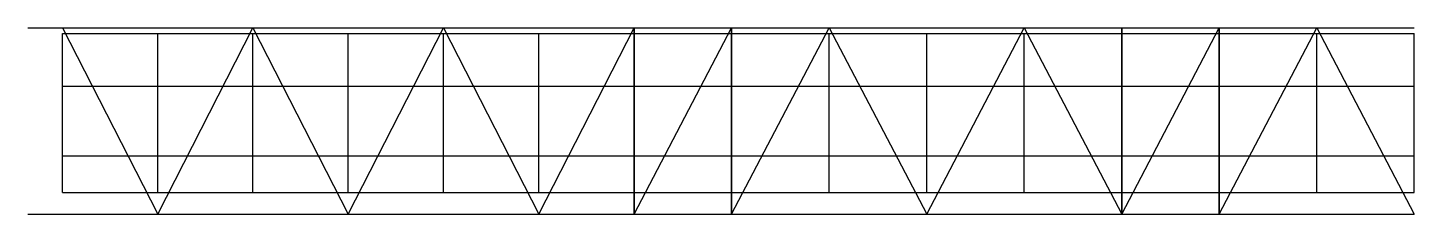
# Model space of a CAD drawing. Header units: millimetres. Extents: x 40865 to 83520, y -2875 to 2875.
import ezdxf

# ---------------------------------------------------------------- set-up
doc = ezdxf.new("R2010")
doc.units = ezdxf.units.MM
for name, color, linetype in [('ZJ8_CANTILEVER_EDGE', 3, 'CONTINUOUS'), ('ZJ8_COLUMN', 8, 'CONTINUOUS'), ('ZJ8_DECK_CROSS', 4, 'CONTINUOUS'), ('ZJ8_DECK_MAIN', 4, 'CONTINUOUS'), ('ZJ8_DECK_SECONDARY', 3, 'CONTINUOUS'), ('ZJ8_LONGITUDINAL_BRACE', 1, 'CONTINUOUS'), ('ZJ8_PLATFORM_BRACE', 1, 'CONTINUOUS'), ('ZJ8_TRANSVERSE_BRACE', 1, 'CONTINUOUS'), ('ZJ8_TRUSS_DIAGONAL', 5, 'CONTINUOUS'), ('ZJ8_TRUSS_LOWER', 5, 'CONTINUOUS'), ('ZJ8_TRUSS_UPPER', 5, 'CONTINUOUS'), ('ZJ8_TRUSS_VERTICAL', 5, 'CONTINUOUS')]:
    doc.layers.add(name, color=color, linetype=linetype)

msp = doc.modelspace()

# ---------------------------------------------------------------- linework, layer by layer
at = {"layer": 'ZJ8_CANTILEVER_EDGE'}
for p, q in [((41931.428571, 2700, 17000), (44862.857143, 2700, 17000)), ((44862.857143, 2700, 17000), (47794.285714, 2700, 17000)), ((47794.285714, 2700, 17000), (50725.714286, 2700, 17000)), ((50725.714286, 2700, 17000), (53657.142857, 2700, 17000)), ((53657.142857, 2700, 17000), (56588.571429, 2700, 17000)), ((56588.571429, 2700, 17000), (59520, 2700, 17000)), ((59520, 2700, 17000), (62520, 2700, 17000)), ((62520, 2700, 17000), (65520, 2700, 17000)), ((65520, 2700, 17000), (68520, 2700, 17000)), ((68520, 2700, 17000), (71520, 2700, 17000)), ((71520, 2700, 17000), (74520, 2700, 17000)), ((74520, 2700, 17000), (77520, 2700, 17000)), ((77520, 2700, 17000), (80520, 2700, 17000)), ((80520, 2700, 17000), (83520, 2700, 17000)), ((41931.428571, -2200, 17000), (44862.857143, -2200, 17000)), ((44862.857143, -2200, 17000), (47794.285714, -2200, 17000)), ((47794.285714, -2200, 17000), (50725.714286, -2200, 17000)), ((50725.714286, -2200, 17000), (53657.142857, -2200, 17000)), ((53657.142857, -2200, 17000), (56588.571429, -2200, 17000)), ((56588.571429, -2200, 17000), (59520, -2200, 17000)), ((59520, -2200, 17000), (62520, -2200, 17000)), ((62520, -2200, 17000), (65520, -2200, 17000)), ((65520, -2200, 17000), (68520, -2200, 17000)), ((68520, -2200, 17000), (71520, -2200, 17000)), ((71520, -2200, 17000), (74520, -2200, 17000)), ((74520, -2200, 17000), (77520, -2200, 17000)), ((77520, -2200, 17000), (80520, -2200, 17000)), ((80520, -2200, 17000), (83520, -2200, 17000))]:
    msp.add_line(p, q, dxfattribs=at)
at = {"layer": 'ZJ8_COLUMN'}
for p, q in [((59520, 2875), (59520, 2875, 4250)), ((59520, 2875, 4250), (59520, 2875, 8500)), ((59520, 2875, 8500), (59520, 2875, 12750)), ((59520, 2875, 12750), (59520, 2875, 17000)), ((62520, 2875), (62520, 2875, 4250)), ((62520, 2875, 4250), (62520, 2875, 8500)), ((62520, 2875, 8500), (62520, 2875, 12750)), ((62520, 2875, 12750), (62520, 2875, 17000)), ((74520, 2875), (74520, 2875, 4250)), ((74520, 2875, 4250), (74520, 2875, 8500)), ((74520, 2875, 8500), (74520, 2875, 12750)), ((74520, 2875, 12750), (74520, 2875, 17000)), ((77520, 2875), (77520, 2875, 4250)), ((77520, 2875, 4250), (77520, 2875, 8500)), ((77520, 2875, 8500), (77520, 2875, 12750)), ((77520, 2875, 12750), (77520, 2875, 17000)), ((59520, -2875), (59520, -2875, 4250)), ((59520, -2875, 4250), (59520, -2875, 8500)), ((59520, -2875, 8500), (59520, -2875, 12750)), ((59520, -2875, 12750), (59520, -2875, 17000)), ((62520, -2875), (62520, -2875, 4250)), ((62520, -2875, 4250), (62520, -2875, 8500)), ((62520, -2875, 8500), (62520, -2875, 12750)), ((62520, -2875, 12750), (62520, -2875, 17000)), ((74520, -2875), (74520, -2875, 4250)), ((74520, -2875, 4250), (74520, -2875, 8500)), ((74520, -2875, 8500), (74520, -2875, 12750)), ((74520, -2875, 12750), (74520, -2875, 17000)), ((77520, -2875), (77520, -2875, 4250)), ((77520, -2875, 4250), (77520, -2875, 8500)), ((77520, -2875, 8500), (77520, -2875, 12750)), ((77520, -2875, 12750), (77520, -2875, 17000))]:
    msp.add_line(p, q, dxfattribs=at)
at = {"layer": 'ZJ8_DECK_CROSS'}
for p, q in [((41931.428571, -2200, 17000), (41931.428571, 2700, 17000)), ((44862.857143, -2200, 17000), (44862.857143, 2700, 17000)), ((47794.285714, -2200, 17000), (47794.285714, 2700, 17000)), ((50725.714286, -2200, 17000), (50725.714286, 2700, 17000)), ((53657.142857, -2200, 17000), (53657.142857, 2700, 17000)), ((56588.571429, -2200, 17000), (56588.571429, 2700, 17000)), ((59520, -2200, 17000), (59520, 2700, 17000)), ((62520, -2200, 17000), (62520, 2700, 17000)), ((65520, -2200, 17000), (65520, 2700, 17000)), ((68520, -2200, 17000), (68520, 2700, 17000)), ((71520, -2200, 17000), (71520, 2700, 17000)), ((74520, -2200, 17000), (74520, 2700, 17000)), ((77520, -2200, 17000), (77520, 2700, 17000)), ((80520, -2200, 17000), (80520, 2700, 17000)), ((83520, -2200, 17000), (83520, 2700, 17000))]:
    msp.add_line(p, q, dxfattribs=at)
at = {"layer": 'ZJ8_DECK_MAIN'}
for p, q in [((41931.428571, 2875, 17000), (44862.857143, 2875, 17000)), ((44862.857143, 2875, 17000), (47794.285714, 2875, 17000)), ((47794.285714, 2875, 17000), (50725.714286, 2875, 17000)), ((50725.714286, 2875, 17000), (53657.142857, 2875, 17000)), ((53657.142857, 2875, 17000), (56588.571429, 2875, 17000)), ((56588.571429, 2875, 17000), (59520, 2875, 17000)), ((59520, 2875, 17000), (62520, 2875, 17000)), ((62520, 2875, 17000), (65520, 2875, 17000)), ((65520, 2875, 17000), (68520, 2875, 17000)), ((68520, 2875, 17000), (71520, 2875, 17000)), ((71520, 2875, 17000), (74520, 2875, 17000)), ((74520, 2875, 17000), (77520, 2875, 17000)), ((77520, 2875, 17000), (80520, 2875, 17000)), ((80520, 2875, 17000), (83520, 2875, 17000)), ((41931.428571, -2875, 17000), (44862.857143, -2875, 17000)), ((44862.857143, -2875, 17000), (47794.285714, -2875, 17000)), ((47794.285714, -2875, 17000), (50725.714286, -2875, 17000)), ((50725.714286, -2875, 17000), (53657.142857, -2875, 17000)), ((53657.142857, -2875, 17000), (56588.571429, -2875, 17000)), ((56588.571429, -2875, 17000), (59520, -2875, 17000)), ((59520, -2875, 17000), (62520, -2875, 17000)), ((62520, -2875, 17000), (65520, -2875, 17000)), ((65520, -2875, 17000), (68520, -2875, 17000)), ((68520, -2875, 17000), (71520, -2875, 17000)), ((71520, -2875, 17000), (74520, -2875, 17000)), ((74520, -2875, 17000), (77520, -2875, 17000)), ((77520, -2875, 17000), (80520, -2875, 17000)), ((80520, -2875, 17000), (83520, -2875, 17000))]:
    msp.add_line(p, q, dxfattribs=at)
at = {"layer": 'ZJ8_DECK_SECONDARY'}
for p, q in [((41931.428571, 1075, 17000), (44862.857143, 1075, 17000)), ((44862.857143, 1075, 17000), (47794.285714, 1075, 17000)), ((47794.285714, 1075, 17000), (50725.714286, 1075, 17000)), ((50725.714286, 1075, 17000), (53657.142857, 1075, 17000)), ((53657.142857, 1075, 17000), (56588.571429, 1075, 17000)), ((56588.571429, 1075, 17000), (59520, 1075, 17000)), ((59520, 1075, 17000), (62520, 1075, 17000)), ((62520, 1075, 17000), (65520, 1075, 17000)), ((65520, 1075, 17000), (68520, 1075, 17000)), ((68520, 1075, 17000), (71520, 1075, 17000)), ((71520, 1075, 17000), (74520, 1075, 17000)), ((74520, 1075, 17000), (77520, 1075, 17000)), ((77520, 1075, 17000), (80520, 1075, 17000)), ((80520, 1075, 17000), (83520, 1075, 17000)), ((41931.428571, -1075, 17000), (44862.857143, -1075, 17000)), ((44862.857143, -1075, 17000), (47794.285714, -1075, 17000)), ((47794.285714, -1075, 17000), (50725.714286, -1075, 17000)), ((50725.714286, -1075, 17000), (53657.142857, -1075, 17000)), ((53657.142857, -1075, 17000), (56588.571429, -1075, 17000)), ((56588.571429, -1075, 17000), (59520, -1075, 17000)), ((59520, -1075, 17000), (62520, -1075, 17000)), ((62520, -1075, 17000), (65520, -1075, 17000)), ((65520, -1075, 17000), (68520, -1075, 17000)), ((68520, -1075, 17000), (71520, -1075, 17000)), ((71520, -1075, 17000), (74520, -1075, 17000)), ((74520, -1075, 17000), (77520, -1075, 17000)), ((77520, -1075, 17000), (80520, -1075, 17000)), ((80520, -1075, 17000), (83520, -1075, 17000))]:
    msp.add_line(p, q, dxfattribs=at)
at = {"layer": 'ZJ8_LONGITUDINAL_BRACE'}
for p, q in [((59520, 2875), (62520, 2875, 17000)), ((74520, 2875), (77520, 2875, 17000)), ((59520, -2875), (62520, -2875, 17000)), ((74520, -2875), (77520, -2875, 17000))]:
    msp.add_line(p, q, dxfattribs=at)
at = {"layer": 'ZJ8_PLATFORM_BRACE'}
for p, q in [((41931.428571, 2875, 17000), (44862.857143, -2875, 17000)), ((44862.857143, -2875, 17000), (47794.285714, 2875, 17000)), ((47794.285714, 2875, 17000), (50725.714286, -2875, 17000)), ((50725.714286, -2875, 17000), (53657.142857, 2875, 17000)), ((53657.142857, 2875, 17000), (56588.571429, -2875, 17000)), ((56588.571429, -2875, 17000), (59520, 2875, 17000)), ((59520, -2875, 17000), (62520, 2875, 17000)), ((62520, -2875, 17000), (65520, 2875, 17000)), ((65520, 2875, 17000), (68520, -2875, 17000)), ((68520, -2875, 17000), (71520, 2875, 17000)), ((71520, 2875, 17000), (74520, -2875, 17000)), ((74520, -2875, 17000), (77520, 2875, 17000)), ((77520, -2875, 17000), (80520, 2875, 17000)), ((80520, 2875, 17000), (83520, -2875, 17000))]:
    msp.add_line(p, q, dxfattribs=at)
at = {"layer": 'ZJ8_TRANSVERSE_BRACE'}
for p, q in [((59520, -2875), (59520, 2875, 17000)), ((59520, 2875), (59520, -2875, 17000)), ((62520, -2875), (62520, 2875, 17000)), ((62520, 2875), (62520, -2875, 17000)), ((74520, -2875), (74520, 2875, 17000)), ((74520, 2875), (74520, -2875, 17000)), ((77520, -2875), (77520, 2875, 17000)), ((77520, 2875), (77520, -2875, 17000))]:
    msp.add_line(p, q, dxfattribs=at)
at = {"layer": 'ZJ8_TRUSS_DIAGONAL'}
for p, q in [((40865.454545, 2875, 17000), (42730.909091, 2875, 15200)), ((42730.909091, 2875, 15200), (44596.363636, 2875, 17000)), ((44596.363636, 2875, 17000), (46461.818182, 2875, 15200)), ((46461.818182, 2875, 15200), (48327.272727, 2875, 17000)), ((48327.272727, 2875, 17000), (50192.727273, 2875, 15200)), ((50192.727273, 2875, 15200), (52058.181818, 2875, 17000)), ((52058.181818, 2875, 17000), (53923.636364, 2875, 15200)), ((53923.636364, 2875, 15200), (55789.090909, 2875, 17000)), ((55789.090909, 2875, 17000), (57654.545455, 2875, 15200)), ((57654.545455, 2875, 15200), (59520, 2875, 17000)), ((77520, 2875, 15200), (79470, 2875, 17000)), ((79470, 2875, 17000), (81420, 2875, 15200)), ((81420, 2875, 15200), (83370, 2875, 17000)), ((40865.454545, -2875, 17000), (42730.909091, -2875, 15200)), ((42730.909091, -2875, 15200), (44596.363636, -2875, 17000)), ((44596.363636, -2875, 17000), (46461.818182, -2875, 15200)), ((46461.818182, -2875, 15200), (48327.272727, -2875, 17000)), ((48327.272727, -2875, 17000), (50192.727273, -2875, 15200)), ((50192.727273, -2875, 15200), (52058.181818, -2875, 17000)), ((52058.181818, -2875, 17000), (53923.636364, -2875, 15200)), ((53923.636364, -2875, 15200), (55789.090909, -2875, 17000)), ((55789.090909, -2875, 17000), (57654.545455, -2875, 15200)), ((57654.545455, -2875, 15200), (59520, -2875, 17000)), ((77520, -2875, 15200), (79470, -2875, 17000)), ((79470, -2875, 17000), (81420, -2875, 15200)), ((81420, -2875, 15200), (83370, -2875, 17000))]:
    msp.add_line(p, q, dxfattribs=at)
at = {"layer": 'ZJ8_TRUSS_LOWER'}
for p, q in [((40865.454545, 2875, 15200), (42730.909091, 2875, 15200)), ((42730.909091, 2875, 15200), (44596.363636, 2875, 15200)), ((44596.363636, 2875, 15200), (46461.818182, 2875, 15200)), ((46461.818182, 2875, 15200), (48327.272727, 2875, 15200)), ((48327.272727, 2875, 15200), (50192.727273, 2875, 15200)), ((50192.727273, 2875, 15200), (52058.181818, 2875, 15200)), ((52058.181818, 2875, 15200), (53923.636364, 2875, 15200)), ((53923.636364, 2875, 15200), (55789.090909, 2875, 15200)), ((55789.090909, 2875, 15200), (57654.545455, 2875, 15200)), ((57654.545455, 2875, 15200), (59520, 2875, 15200)), ((77520, 2875, 15200), (79470, 2875, 15200)), ((79470, 2875, 15200), (81420, 2875, 15200)), ((81420, 2875, 15200), (83370, 2875, 15200)), ((40865.454545, -2875, 15200), (42730.909091, -2875, 15200)), ((42730.909091, -2875, 15200), (44596.363636, -2875, 15200)), ((44596.363636, -2875, 15200), (46461.818182, -2875, 15200)), ((46461.818182, -2875, 15200), (48327.272727, -2875, 15200)), ((48327.272727, -2875, 15200), (50192.727273, -2875, 15200)), ((50192.727273, -2875, 15200), (52058.181818, -2875, 15200)), ((52058.181818, -2875, 15200), (53923.636364, -2875, 15200)), ((53923.636364, -2875, 15200), (55789.090909, -2875, 15200)), ((55789.090909, -2875, 15200), (57654.545455, -2875, 15200)), ((57654.545455, -2875, 15200), (59520, -2875, 15200)), ((77520, -2875, 15200), (79470, -2875, 15200)), ((79470, -2875, 15200), (81420, -2875, 15200)), ((81420, -2875, 15200), (83370, -2875, 15200))]:
    msp.add_line(p, q, dxfattribs=at)
at = {"layer": 'ZJ8_TRUSS_UPPER'}
for p, q in [((40865.454545, 2875, 17000), (42730.909091, 2875, 17000)), ((42730.909091, 2875, 17000), (44596.363636, 2875, 17000)), ((44596.363636, 2875, 17000), (46461.818182, 2875, 17000)), ((46461.818182, 2875, 17000), (48327.272727, 2875, 17000)), ((48327.272727, 2875, 17000), (50192.727273, 2875, 17000)), ((50192.727273, 2875, 17000), (52058.181818, 2875, 17000)), ((52058.181818, 2875, 17000), (53923.636364, 2875, 17000)), ((53923.636364, 2875, 17000), (55789.090909, 2875, 17000)), ((55789.090909, 2875, 17000), (57654.545455, 2875, 17000)), ((57654.545455, 2875, 17000), (59520, 2875, 17000)), ((77520, 2875, 17000), (79470, 2875, 17000)), ((79470, 2875, 17000), (81420, 2875, 17000)), ((81420, 2875, 17000), (83370, 2875, 17000)), ((40865.454545, -2875, 17000), (42730.909091, -2875, 17000)), ((42730.909091, -2875, 17000), (44596.363636, -2875, 17000)), ((44596.363636, -2875, 17000), (46461.818182, -2875, 17000)), ((46461.818182, -2875, 17000), (48327.272727, -2875, 17000)), ((48327.272727, -2875, 17000), (50192.727273, -2875, 17000)), ((50192.727273, -2875, 17000), (52058.181818, -2875, 17000)), ((52058.181818, -2875, 17000), (53923.636364, -2875, 17000)), ((53923.636364, -2875, 17000), (55789.090909, -2875, 17000)), ((55789.090909, -2875, 17000), (57654.545455, -2875, 17000)), ((57654.545455, -2875, 17000), (59520, -2875, 17000)), ((77520, -2875, 17000), (79470, -2875, 17000)), ((79470, -2875, 17000), (81420, -2875, 17000)), ((81420, -2875, 17000), (83370, -2875, 17000))]:
    msp.add_line(p, q, dxfattribs=at)
at = {"layer": 'ZJ8_TRUSS_VERTICAL'}
for p, q in [((42730.909091, 2875, 17000), (42730.909091, 2875, 15200)), ((44596.363636, 2875, 17000), (44596.363636, 2875, 15200)), ((46461.818182, 2875, 17000), (46461.818182, 2875, 15200)), ((48327.272727, 2875, 17000), (48327.272727, 2875, 15200)), ((50192.727273, 2875, 17000), (50192.727273, 2875, 15200)), ((52058.181818, 2875, 17000), (52058.181818, 2875, 15200)), ((53923.636364, 2875, 17000), (53923.636364, 2875, 15200)), ((55789.090909, 2875, 17000), (55789.090909, 2875, 15200)), ((57654.545455, 2875, 17000), (57654.545455, 2875, 15200)), ((59520, 2875, 17000), (59520, 2875, 15200)), ((77520, 2875, 17000), (77520, 2875, 15200)), ((79470, 2875, 17000), (79470, 2875, 15200)), ((81420, 2875, 17000), (81420, 2875, 15200)), ((83370, 2875, 17000), (83370, 2875, 15200)), ((42730.909091, -2875, 17000), (42730.909091, -2875, 15200)), ((44596.363636, -2875, 17000), (44596.363636, -2875, 15200)), ((46461.818182, -2875, 17000), (46461.818182, -2875, 15200)), ((48327.272727, -2875, 17000), (48327.272727, -2875, 15200)), ((50192.727273, -2875, 17000), (50192.727273, -2875, 15200)), ((52058.181818, -2875, 17000), (52058.181818, -2875, 15200)), ((53923.636364, -2875, 17000), (53923.636364, -2875, 15200)), ((55789.090909, -2875, 17000), (55789.090909, -2875, 15200)), ((57654.545455, -2875, 17000), (57654.545455, -2875, 15200)), ((59520, -2875, 17000), (59520, -2875, 15200)), ((77520, -2875, 17000), (77520, -2875, 15200)), ((79470, -2875, 17000), (79470, -2875, 15200)), ((81420, -2875, 17000), (81420, -2875, 15200)), ((83370, -2875, 17000), (83370, -2875, 15200))]:
    msp.add_line(p, q, dxfattribs=at)

doc.saveas('drawing.dxf')
